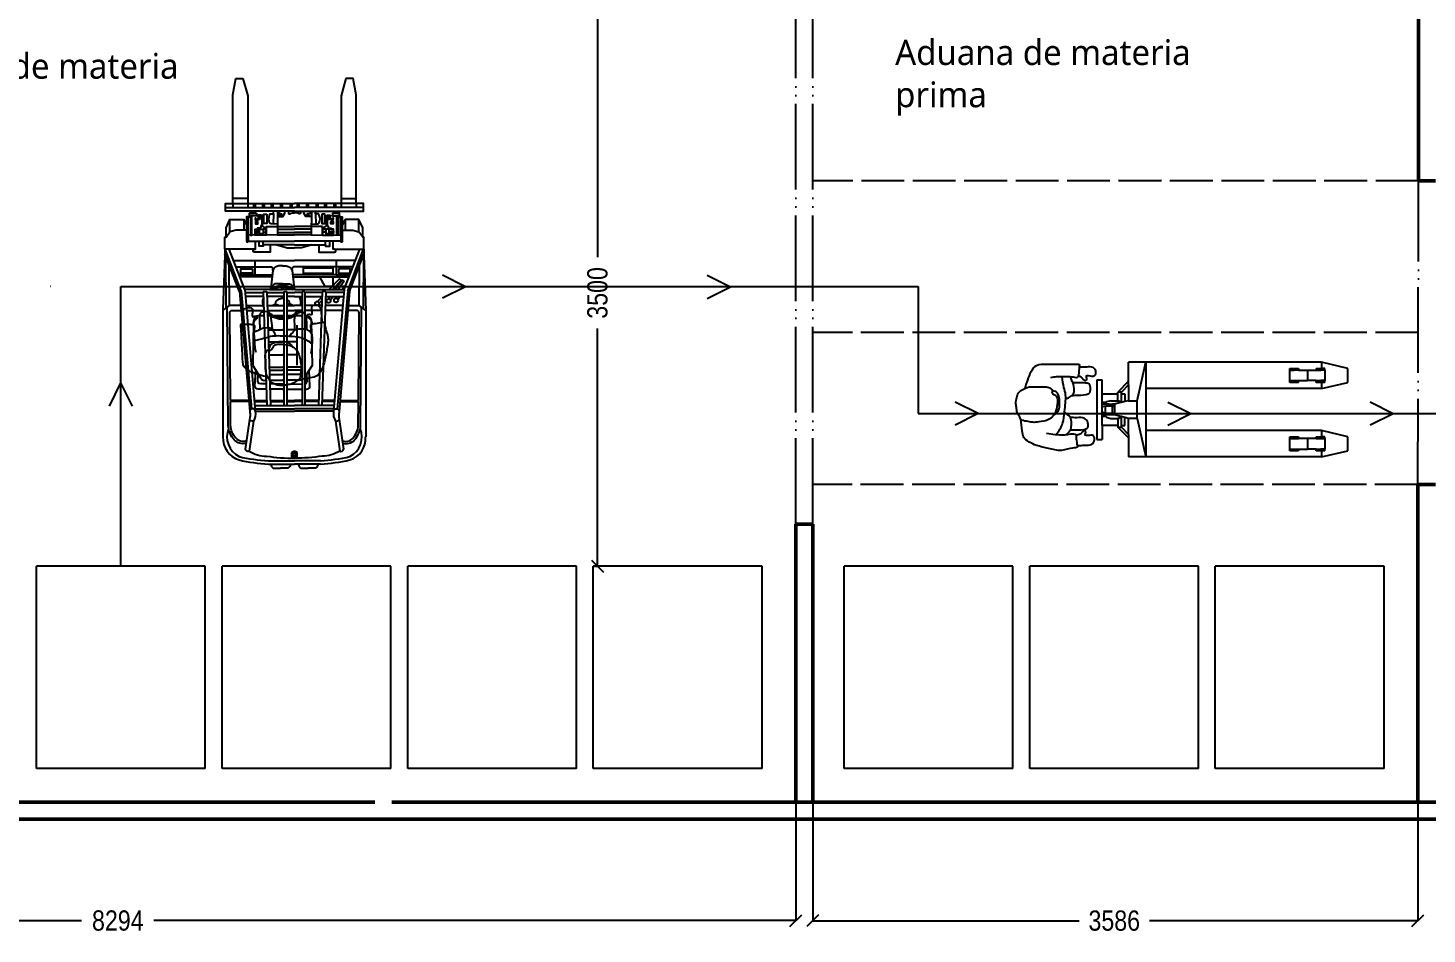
# Model space of a CAD drawing. Header units: millimetres. Extents: x -9564 to 100156, y -26854 to 24346.
# Drawn here: x 55713 to 64003, y -26273 to -20903 of the extents above; entities that cross this region are included whole.
import ezdxf

# ---------------------------------------------------------------- set-up
doc = ezdxf.new("R2010")
doc.units = ezdxf.units.MM
doc.header["$LTSCALE"] = 100
doc.linetypes.add('DASHEDX2', pattern=[3.048, 2.54, -0.508])
doc.linetypes.add('DIVIDEX2', pattern=[6.604, 5.08, -0.508, 0, -0.508, 0, -0.508])
for name, color, linetype in [('Area circulacion', 50, 'DASHEDX2'), ('Cotas secundarias', 41, 'Continuous'), ('Flujo proceso', 4, 'Continuous'), ('Mesas-estantes', 230, 'Continuous'), ('Personal', 171, 'Continuous'), ('Puertas', 43, 'DIVIDEX2'), ('rotulo', 211, 'Continuous'), ('Transporte semielaborado', 30, 'Continuous')]:
    doc.layers.add(name, color=color, linetype=linetype)
doc.layers.add('Paredes', color=7, linetype='Continuous', lineweight=50)
doc.styles.add('OpenSans', font='OpenSans-Regular.ttf')
doc.styles.add('OpenSansCondensed-Light', font='OpenSansCondensed-Light.ttf')
doc.dimstyles.new('Cotas Mateo', dxfattribs={"dimtxt": 120, "dimasz": 70, "dimexe": 0.375, "dimexo": 0.125, "dimgap": 0.1, "dimtad": 1, "dimdec": 0, "dimzin": 12, "dimdsep": 46, "dimtxsty": 'OpenSansCondensed-Light', "dimblk": 'OBLIQUE', "dimcen": 2.5, "dimazin": 3, "dimtfac": 0.5, "dimtdec": 0, "dimtmove": 2, "dimatfit": 3, "dimarcsym": 0})

# ---------------------------------------------------------------- blocks, each defined once
blk = doc.blocks.new('pa17-16')
for points, knots in [([(5.62, 2.5537), (5.6188, 2.5427), (5.6154, 2.5253), (5.6223, 2.4901), (5.6346, 2.4293), (5.661, 2.4064), (5.685, 2.3908), (5.7322, 2.3832), (5.7723, 2.3842), (5.7881, 2.3969), (5.8018, 2.4268), (5.8146, 2.4162), (5.8324, 2.4305), (5.8382, 2.4568), (5.8318, 2.5038), (5.8344, 2.5615), (5.8137, 2.5937), (5.7944, 2.6284), (5.7307, 2.6388), (5.7037, 2.6296), (5.6679, 2.626), (5.6442, 2.6055), (5.6228, 2.5961), (5.6214, 2.5667), (5.62, 2.5537)], [0, 0, 0, 0, 0.297584, 0.631064, 1.068635, 1.39533, 1.69617, 2.097861, 2.458938, 2.716293, 3.010442, 3.199165, 3.447293, 3.731671, 4.119196, 4.541864, 4.881702, 5.22714, 5.673063, 5.989311, 6.327668, 6.644571, 6.906626, 7.259736, 7.259736, 7.259736, 7.259736]), ([(5.5575, 2.4391), (5.5549, 2.4218), (5.5525, 2.3852), (5.5491, 2.3329), (5.5712, 2.2599), (5.5431, 2.2589), (5.5029, 2.2526), (5.4793, 2.2435), (5.4785, 2.2813), (5.4499, 2.3438), (5.4658, 2.4235), (5.4776, 2.5033), (5.5116, 2.5798), (5.5552, 2.585), (5.608, 2.5962), (5.6336, 2.6001)], [0, 0, 0, 0, 0.404899, 0.829805, 1.276298, 1.516647, 1.885942, 2.122553, 2.418487, 2.881882, 3.382407, 3.897515, 4.613825, 5.020942, 5.393355, 5.393355, 5.393355, 5.393355]), ([(5.8196, 2.5846), (5.837, 2.5819), (5.8817, 2.5675), (5.9755, 2.5418), (5.972, 2.4609), (5.9791, 2.3926), (5.9812, 2.315), (5.9891, 2.2612), (5.9692, 2.2664), (5.9401, 2.2663), (5.9063, 2.2668), (5.9005, 2.2811), (5.909, 2.3184), (5.9007, 2.3606), (5.9019, 2.4011), (5.8964, 2.4238), (5.8933, 2.4348)], [6.682038, 6.682038, 6.682038, 6.682038, 7.076266, 7.806153, 8.304227, 8.77662, 9.284333, 9.649979, 9.844608, 10.160206, 10.472731, 10.661147, 10.998544, 11.371438, 11.724832, 12.051545, 12.051545, 12.051545, 12.051545]), ([(5.5522, 2.3809), (5.573, 2.3653), (5.6222, 2.3398), (5.6924, 2.3383), (5.7952, 2.3323), (5.8376, 2.352), (5.881, 2.3613), (5.9019, 2.366)], [0, 0, 0, 0, 0.49262, 0.970296, 1.525877, 1.91054, 2.357805, 2.357805, 2.357805, 2.357805]), ([(5.6724, 2.3994), (5.675, 2.3947), (5.6837, 2.383), (5.7041, 2.3718), (5.7348, 2.3697), (5.774, 2.3728), (5.8085, 2.3874), (5.8116, 2.4015), (5.8144, 2.4199)], [0.121052, 0.121052, 0.121052, 0.121052, 0.297289, 0.584433, 0.895396, 1.26174, 1.600834, 1.760925, 1.760925, 1.760925, 1.760925]), ([(5.5552, 2.3206), (5.5597, 2.3147), (5.5706, 2.3043), (5.5892, 2.2916), (5.6248, 2.2913), (5.6613, 2.2967), (5.6731, 2.3154), (5.6858, 2.3299), (5.6912, 2.3378)], [0, 0, 0, 0, 0.262594, 0.520609, 0.853848, 1.185107, 1.43842, 1.738028, 1.738028, 1.738028, 1.738028]), ([(5.5867, 2.2952), (5.5866, 2.2877), (5.5872, 2.2667), (5.5883, 2.1873), (5.6353, 2.19), (5.6673, 2.2128), (5.6606, 2.2618), (5.6599, 2.2881), (5.6606, 2.3008)], [0.078483, 0.078483, 0.078483, 0.078483, 0.321516, 0.797556, 1.122606, 1.448668, 1.830958, 2.166281, 2.166281, 2.166281, 2.166281]), ([(5.7713, 2.3359), (5.7736, 2.3305), (5.7786, 2.3203), (5.7954, 2.2951), (5.8154, 2.2848), (5.8612, 2.2906), (5.8838, 2.3057), (5.8988, 2.3117), (5.9058, 2.3148)], [0, 0, 0, 0, 0.233477, 0.532145, 0.79329, 1.163492, 1.458071, 1.725911, 1.725911, 1.725911, 1.725911]), ([(5.7943, 2.2992), (5.7951, 2.2858), (5.7984, 2.2614), (5.8038, 2.2002), (5.8255, 2.1869), (5.8672, 2.191), (5.8755, 2.2117), (5.8718, 2.2605), (5.8715, 2.286), (5.871, 2.2978)], [0, 0, 0, 0, 0.353805, 0.775896, 1.041599, 1.377968, 1.615337, 2.001902, 2.313716, 2.313716, 2.313716, 2.313716]), ([(5.4915, 2.2484), (5.4936, 2.2374), (5.4981, 2.215), (5.4968, 2.1806), (5.512, 2.1445), (5.5569, 2.147), (5.5634, 2.1681), (5.5498, 2.2128), (5.5753, 2.1995), (5.5912, 2.209), (5.5741, 2.2257), (5.5617, 2.2339), (5.5559, 2.2515), (5.5556, 2.26)], [0, 0, 0, 0, 0.324329, 0.654038, 0.980089, 1.31306, 1.562526, 1.890179, 2.123217, 2.319335, 2.559559, 2.78492, 3.066636, 3.066636, 3.066636, 3.066636]), ([(5.9713, 2.2652), (5.9703, 2.2553), (5.9686, 2.234), (5.9786, 2.2017), (5.9668, 2.1644), (5.9218, 2.1628), (5.9134, 2.1832), (5.9229, 2.229), (5.8988, 2.2135), (5.882, 2.2215), (5.8976, 2.2397), (5.908, 2.248), (5.912, 2.2618), (5.9127, 2.2683)], [0.038839, 0.038839, 0.038839, 0.038839, 0.324329, 0.654038, 0.980089, 1.31306, 1.562526, 1.890179, 2.123217, 2.319335, 2.559559, 2.78492, 2.989829, 2.989829, 2.989829, 2.989829])]:
    blk.add_open_spline(points, degree=3, knots=knots)
blk = doc.blocks.new('_OBLIQUE')
at = {"color": 0, "linetype": 'ByBlock'}
blk.add_line((-0.5, -0.5), (0.5, 0.5), dxfattribs=at)
blk = doc.blocks.new('*D157')
at = {"layer": 'Cotas secundarias', "color": 0, "lineweight": -2, "transparency": 16777216}
for p, q in [((51968.2, -25491.5), (51968.2, -26193.8)), ((60262.6, -25491.5), (60262.6, -26193.8)), ((51968.2, -26193.4), (56030.5, -26193.4)), ((60262.6, -26193.4), (56459.3, -26193.4))]:
    blk.add_line(p, q, dxfattribs=at)
at = {"layer": 'Defpoints', "color": 0, "transparency": 16777216}
for p in [(51968.2, -25491.4), (60262.6, -25491.4), (60262.6, -26193.4)]:
    blk.add_point(p, dxfattribs=at)
at = {"layer": 'Cotas secundarias', "color": 0, "lineweight": -2, "transparency": 16777216, "xscale": 70, "yscale": 70, "zscale": 70, "rotation": 180}
blk.add_blockref('_OBLIQUE', (51968.2, -26193.4), dxfattribs=at)
at = {"layer": 'Cotas secundarias', "color": 0, "lineweight": -2, "transparency": 16777216, "xscale": 70, "yscale": 70, "zscale": 70}
blk.add_blockref('_OBLIQUE', (60262.6, -26193.4), dxfattribs=at)
at = {"layer": 'Cotas secundarias', "color": 0, "transparency": 16777216, "insert": (56244.9, -26193.4), "char_height": 120, "attachment_point": 5, "style": 'OpenSansCondensed-Light'}
blk.add_mtext('8294', dxfattribs=at)
blk = doc.blocks.new('*D158')
at = {"layer": 'Cotas secundarias', "color": 0, "lineweight": -2, "transparency": 16777216}
for p, q in [((60362.6, -25491.5), (60362.6, -26194.3)), ((63948.5, -25491.5), (63948.5, -26194.3)), ((60362.6, -26193.9), (61941.2, -26193.9)), ((63948.5, -26193.9), (62358.5, -26193.9))]:
    blk.add_line(p, q, dxfattribs=at)
at = {"layer": 'Defpoints', "color": 0, "transparency": 16777216}
for p in [(60362.6, -25491.4), (63948.5, -25491.4), (63948.5, -26193.9)]:
    blk.add_point(p, dxfattribs=at)
at = {"layer": 'Cotas secundarias', "color": 0, "lineweight": -2, "transparency": 16777216, "xscale": 70, "yscale": 70, "zscale": 70, "rotation": 180}
blk.add_blockref('_OBLIQUE', (60362.6, -26193.9), dxfattribs=at)
at = {"layer": 'Cotas secundarias', "color": 0, "lineweight": -2, "transparency": 16777216, "xscale": 70, "yscale": 70, "zscale": 70}
blk.add_blockref('_OBLIQUE', (63948.5, -26193.9), dxfattribs=at)
at = {"layer": 'Cotas secundarias', "color": 0, "transparency": 16777216, "insert": (62149.8, -26193.9), "char_height": 120, "attachment_point": 5, "style": 'OpenSansCondensed-Light'}
blk.add_mtext('3586', dxfattribs=at)
blk = doc.blocks.new('*D163')
at = {"layer": 'Cotas secundarias', "color": 0, "lineweight": -2, "transparency": 16777216}
for p, q in [((59062.8, -20592.5), (59087.9, -20592.5)), ((59087.6, -20592.5), (59087.6, -22261.5)), ((59087.6, -24092.5), (59087.6, -22684.6)), ((59062.8, -24092.5), (59087.9, -24092.5))]:
    blk.add_line(p, q, dxfattribs=at)
at = {"layer": 'Defpoints', "color": 0, "transparency": 16777216}
for p in [(59062.6, -20592.5), (59087.6, -20592.5), (59062.6, -24092.5)]:
    blk.add_point(p, dxfattribs=at)
at = {"layer": 'Cotas secundarias', "color": 0, "lineweight": -2, "transparency": 16777216, "xscale": 70, "yscale": 70, "zscale": 70}
for p, rotation in [((59087.6, -20592.5), 90), ((59087.6, -24092.5), 270)]:
    blk.add_blockref('_OBLIQUE', p, dxfattribs=dict(at, rotation=rotation))
at = {"layer": 'Cotas secundarias', "color": 0, "transparency": 16777216, "insert": (59087.6, -22473), "char_height": 120, "attachment_point": 5, "rotation": 90, "style": 'OpenSansCondensed-Light'}
blk.add_mtext('3500', dxfattribs=at)

msp = doc.modelspace()

# ---------------------------------------------------------------- linework, layer by layer
msp.add_line((63948.538, -21807.991), (63953.09, -21807.991))
at = {"layer": 'Area circulacion', "color": 2}
for p, q in [((63953.09, -21807.991), (60362.641, -21807.991)), ((63950.814, -22707.991), (60362.641, -22707.991)), ((63948.538, -23607.991), (60362.641, -23607.991))]:
    msp.add_line(p, q, dxfattribs=at)
at = {"layer": 'Flujo proceso'}
for p, q in [((58306.016, -22436.46), (58169.292, -22368.098)), ((59874.821, -22439.016), (59738.097, -22370.654)), ((55845.334, -22435.713), (55844.397, -22435.245)), ((56262.641, -24092.451), (56262.641, -22435.245)), ((56262.641, -22435.245), (60986.884, -22435.245)), ((58306.016, -22436.46), (58169.292, -22504.822)), ((59874.821, -22439.016), (59738.097, -22507.378)), ((60986.884, -22435.245), (60986.884, -23188.149)), ((56261.436, -23006.454), (56193.074, -23143.178)), ((56261.436, -23006.454), (56329.798, -23143.178)), ((61343.365, -23188.058), (61206.641, -23119.696)), ((62603.724, -23189.947), (62467, -23121.585)), ((63802.991, -23188.926), (63666.266, -23120.564)), ((60986.884, -23188.149), (68169.437, -23188.149)), ((61343.365, -23188.058), (61206.641, -23256.42)), ((62603.724, -23189.947), (62467, -23258.309)), ((63802.991, -23188.926), (63666.266, -23257.288))]:
    msp.add_line(p, q, dxfattribs=at)
at = {"layer": 'Mesas-estantes'}
for p, q in [((56262.641, -24092.451), (55762.641, -24092.451)), ((55762.641, -25291.073), (55762.641, -24092.451)), ((56762.641, -24092.451), (56262.641, -24092.451)), ((56762.641, -25291.073), (56762.641, -24092.451)), ((57362.641, -24092.451), (56862.641, -24092.451)), ((56862.641, -25291.073), (56862.641, -24092.451)), ((57862.641, -24092.451), (57362.641, -24092.451)), ((57862.641, -25291.073), (57862.641, -24092.451)), ((58462.641, -24092.451), (57962.641, -24092.451)), ((57962.641, -25291.073), (57962.641, -24092.451)), ((58962.641, -24092.451), (58462.641, -24092.451)), ((58962.641, -25291.073), (58962.641, -24092.451)), ((59562.641, -24092.451), (59062.641, -24092.451)), ((59062.641, -25291.073), (59062.641, -24092.451)), ((60062.641, -24092.451), (59562.641, -24092.451)), ((60062.641, -25291.073), (60062.641, -24092.451)), ((61048.538, -24093.125), (60548.538, -24093.125)), ((60548.538, -25291.748), (60548.538, -24093.125)), ((61548.538, -24093.125), (61048.538, -24093.125)), ((61548.538, -25291.748), (61548.538, -24093.125)), ((62148.538, -24092.788), (61648.538, -24092.788)), ((61648.538, -25291.411), (61648.538, -24092.788)), ((62648.538, -24092.788), (62148.538, -24092.788)), ((62648.538, -25291.411), (62648.538, -24092.788)), ((63248.538, -24092.788), (62748.538, -24092.788)), ((62748.538, -25291.411), (62748.538, -24092.788)), ((63748.538, -24092.788), (63248.538, -24092.788)), ((63748.538, -25291.411), (63748.538, -24092.788)), ((56262.641, -25291.073), (55762.641, -25291.073)), ((56762.641, -25291.073), (56262.641, -25291.073)), ((57362.641, -25291.073), (56862.641, -25291.073)), ((57862.641, -25291.073), (57362.641, -25291.073)), ((58462.641, -25291.073), (57962.641, -25291.073)), ((58962.641, -25291.073), (58462.641, -25291.073)), ((59562.641, -25291.073), (59062.641, -25291.073)), ((60062.641, -25291.073), (59562.641, -25291.073)), ((61048.538, -25291.748), (60548.538, -25291.748)), ((61548.538, -25291.748), (61048.538, -25291.748)), ((62148.538, -25291.411), (61648.538, -25291.411)), ((62648.538, -25291.411), (62148.538, -25291.411)), ((63248.538, -25291.411), (62748.538, -25291.411)), ((63748.538, -25291.411), (63248.538, -25291.411))]:
    msp.add_line(p, q, dxfattribs=at)
at = {"layer": 'Paredes'}
for p, q in [((63953.09, -10834.072), (63953.09, -21807.991)), ((63948.538, -21807.991), (64053.09, -21807.991)), ((63948.538, -23607.991), (63948.538, -25491.411)), ((63948.538, -23607.991), (64053.09, -23607.991)), ((60262.641, -25491.411), (60262.641, -23842.788)), ((60262.641, -23842.788), (60362.641, -23842.788)), ((60362.641, -23842.788), (60362.641, -25491.411)), ((51968.21, -25491.411), (57768.21, -25491.411)), ((57868.21, -25491.411), (63853.09, -25491.411)), ((63948.538, -25491.411), (63748.538, -25491.411)), ((63853.09, -25491.411), (72865.508, -25491.411)), ((51868.21, -25591.411), (72965.508, -25591.411))]:
    msp.add_line(p, q, dxfattribs=at)
at = {"layer": 'Puertas'}
for p, q in [((60262.641, -23842.788), (60262.641, -20842.788)), ((60362.641, -23842.788), (60362.641, -20842.788)), ((63948.538, -23607.991), (63953.09, -21807.991))]:
    msp.add_line(p, q, dxfattribs=at)
at = {"layer": 'Transporte semielaborado'}
for p, q in [((56879.553, -22214.494), (56879.553, -22251.866)), ((57703.445, -22214.494), (57703.445, -22251.866)), ((56879.553, -22251.866), (56868.138, -22568.892)), ((57703.445, -22251.866), (57714.86, -22576.353)), ((56945.023, -22318.332), (57155.165, -22318.332)), ((57159.432, -22377.082), (56967.875, -22377.082)), ((57057.794, -22365.963), (57160.599, -22365.963)), ((57163.417, -22339.126), (57152.277, -22445.235)), ((57277.888, -22339.126), (57289.028, -22445.235)), ((57538.899, -22365.963), (57280.705, -22365.963)), ((57281.873, -22377.082), (57615.123, -22377.082)), ((57637.975, -22318.332), (57286.14, -22318.332)), ((56965.116, -22463.933), (57026.827, -23176.687)), ((57143.613, -22452.667), (56997.028, -22452.667)), ((56997.028, -22452.667), (57059.469, -23173.861)), ((57105.913, -22464.478), (57128.125, -23140.706)), ((57127.237, -22464.478), (57149.449, -23140.706)), ((57215.411, -22437.462), (57215.411, -22452.667)), ((57225.893, -22437.451), (57225.893, -22452.667)), ((57297.692, -22452.667), (57444.277, -22452.667)), ((57455.761, -22464.478), (57433.549, -23140.706)), ((57439.385, -22452.667), (57585.97, -22452.667)), ((57477.085, -22464.478), (57454.873, -23140.706)), ((57558.53, -22390.154), (57497.934, -22452.667)), ((57585.97, -22452.667), (57523.528, -23173.861)), ((57575.53, -22394.625), (57533.902, -22452.667)), ((57617.882, -22463.933), (57556.171, -23176.687)), ((57568.604, -22399.92), (57558.53, -22390.154)), ((57586.931, -22402.802), (57575.53, -22394.625)), ((57597.509, -22422.367), (57575.778, -22452.667)), ((57159.353, -22547.747), (57182.814, -22534.879)), ((57179.807, -22547.747), (57189.264, -22542.35)), ((57215.411, -22493.857), (57215.411, -22505.045)), ((57225.893, -22493.857), (57225.893, -22505.022)), ((57261.498, -22547.747), (57252.041, -22542.35)), ((57281.952, -22547.747), (57258.49, -22534.879)), ((57454.683, -22497.286), (57428.34, -22524.463)), ((57504.361, -22493.857), (57494.156, -22508.088)), ((57546.237, -22493.857), (57538.479, -22504.675)), ((56868.138, -22568.892), (56868.138, -23326.521)), ((57714.86, -22568.892), (57714.86, -23326.521)), ((62337.531, -22883.554), (62233.517, -22883.554)), ((62233.517, -22996.343), (62233.517, -22883.554)), ((62285.524, -23112.385), (62337.531, -22883.554)), ((63377.672, -22883.554), (62337.531, -22883.554)), ((62337.531, -22883.554), (62337.531, -23039.575)), ((63190.446, -22919.959), (63215.43, -22919.959)), ((63190.446, -22930.36), (63190.446, -22919.959)), ((63190.446, -22992.768), (63190.446, -22930.36)), ((63190.446, -22930.36), (63215.43, -22930.36)), ((63215.43, -22919.959), (63215.43, -22930.36)), ((63215.43, -22919.959), (63242.453, -22919.959)), ((63242.453, -22930.36), (63215.43, -22930.36)), ((63242.453, -22919.959), (63242.453, -22930.36)), ((63242.453, -22930.36), (63294.46, -22930.36)), ((63294.46, -22930.36), (63294.46, -22992.768)), ((63294.46, -22930.36), (63346.467, -22930.36)), ((63346.467, -22919.959), (63346.467, -22930.36)), ((63346.467, -22919.959), (63373.491, -22919.959)), ((63346.467, -22930.36), (63373.491, -22930.36)), ((63373.491, -22930.36), (63373.491, -22919.959)), ((63373.491, -22919.959), (63377.672, -22919.959)), ((63398.474, -22930.36), (63373.491, -22930.36)), ((63377.672, -22883.554), (63377.672, -22919.959)), ((63533.693, -22919.959), (63377.672, -22883.554)), ((63398.474, -22919.959), (63377.672, -22919.959)), ((63398.474, -22930.36), (63398.474, -22919.959)), ((63398.474, -22930.36), (63398.474, -22992.768)), ((63533.693, -23003.17), (63533.693, -22919.959)), ((62046.292, -22987.568), (62077.496, -22987.568)), ((62046.292, -22987.568), (62046.292, -23341.216)), ((62077.496, -23070.779), (62077.496, -22987.568)), ((62233.517, -22996.343), (62171.108, -23060.378)), ((62233.517, -23017.688), (62191.911, -23060.378)), ((62233.517, -23017.688), (62233.517, -22996.343)), ((62233.517, -23017.688), (62233.517, -23112.385)), ((62337.531, -23039.575), (62337.531, -23289.209)), ((63377.672, -23039.575), (62337.531, -23039.575)), ((63190.446, -23003.17), (63190.446, -22992.768)), ((63190.446, -22992.768), (63215.43, -22992.768)), ((63215.43, -23003.17), (63190.446, -23003.17)), ((63215.43, -23003.17), (63215.43, -22992.768)), ((63215.43, -22992.768), (63242.453, -22992.768)), ((63242.453, -23003.17), (63215.43, -23003.17)), ((63242.453, -23003.17), (63242.453, -22992.768)), ((63242.453, -22992.768), (63294.46, -22992.768)), ((63346.467, -22992.768), (63294.46, -22992.768)), ((63346.467, -22992.768), (63373.491, -22992.768)), ((63346.467, -23003.17), (63346.467, -22992.768)), ((63373.491, -23003.17), (63346.467, -23003.17)), ((63373.491, -23003.17), (63373.491, -22992.768)), ((63398.474, -22992.768), (63373.491, -22992.768)), ((63377.672, -23003.17), (63373.491, -23003.17)), ((63377.672, -23039.575), (63533.693, -23003.17)), ((63377.672, -23003.17), (63377.672, -23039.575)), ((63398.474, -23003.17), (63377.672, -23003.17)), ((63398.474, -23003.17), (63398.474, -22992.768)), ((62077.496, -23122.786), (62077.496, -23070.779)), ((62077.496, -23070.779), (62171.108, -23070.779)), ((62077.496, -23133.187), (62077.496, -23122.786)), ((62100.065, -23122.786), (62077.496, -23122.786)), ((62100.065, -23122.786), (62089.664, -23133.187)), ((62103.499, -23119.352), (62100.065, -23122.786)), ((62129.503, -23112.385), (62103.499, -23119.352)), ((62129.503, -23112.385), (62171.108, -23112.385)), ((62181.51, -23124.971), (62150.306, -23132.523)), ((62171.108, -23070.779), (62171.108, -23060.378)), ((62191.911, -23060.378), (62171.108, -23060.378)), ((62171.108, -23112.385), (62171.108, -23070.779)), ((62171.108, -23112.385), (62181.51, -23112.385)), ((62181.51, -23112.385), (62181.51, -23124.971)), ((62191.911, -23122.454), (62181.51, -23124.971)), ((62191.911, -23070.779), (62191.911, -23060.378)), ((62191.911, -23122.454), (62191.911, -23070.779)), ((62191.911, -23070.779), (62212.714, -23070.779)), ((62212.714, -23117.419), (62191.911, -23122.454)), ((62212.714, -23070.779), (62212.714, -23117.419)), ((62233.517, -23112.385), (62212.714, -23117.419)), ((62233.517, -23112.385), (62285.524, -23112.385)), ((62285.524, -23216.399), (62285.524, -23112.385)), ((57056.599, -23140.706), (57291.499, -23140.706)), ((57059.469, -23173.861), (57291.499, -23173.861)), ((57526.399, -23140.706), (57291.499, -23140.706)), ((57523.528, -23173.861), (57291.499, -23173.861)), ((62089.664, -23133.187), (62077.496, -23133.187)), ((62077.496, -23143.589), (62077.496, -23133.187)), ((62077.496, -23143.589), (62085.326, -23146.832)), ((62077.496, -23148.79), (62077.496, -23143.589)), ((62085.326, -23146.832), (62077.496, -23148.79)), ((62077.496, -23179.994), (62077.496, -23148.79)), ((62077.496, -23179.994), (62085.326, -23181.951)), ((62077.496, -23185.194), (62077.496, -23179.994)), ((62085.326, -23181.951), (62077.496, -23185.194)), ((62077.496, -23195.596), (62077.496, -23185.194)), ((62089.664, -23195.596), (62077.496, -23195.596)), ((62077.496, -23205.997), (62077.496, -23195.596)), ((62077.496, -23258.004), (62077.496, -23205.997)), ((62100.065, -23205.997), (62077.496, -23205.997)), ((62098.299, -23143.589), (62085.326, -23146.832)), ((62085.326, -23181.951), (62098.299, -23185.194)), ((62119.101, -23133.187), (62089.664, -23133.187)), ((62089.664, -23195.596), (62100.065, -23205.997)), ((62119.101, -23195.596), (62089.664, -23195.596)), ((62098.299, -23185.194), (62098.299, -23143.589)), ((62119.101, -23143.589), (62098.299, -23143.589)), ((62098.299, -23185.194), (62119.101, -23185.194)), ((62100.065, -23205.997), (62103.499, -23209.431)), ((62103.499, -23209.431), (62129.503, -23216.399)), ((62119.101, -23133.187), (62119.101, -23143.589)), ((62119.101, -23133.187), (62139.904, -23133.187)), ((62139.904, -23143.589), (62119.101, -23143.589)), ((62119.101, -23185.194), (62119.101, -23195.596)), ((62119.101, -23185.194), (62139.904, -23185.194)), ((62139.904, -23195.596), (62119.101, -23195.596)), ((62139.904, -23133.187), (62139.904, -23143.589)), ((62150.306, -23133.187), (62139.904, -23133.187)), ((62139.904, -23185.194), (62139.904, -23143.589)), ((62139.904, -23143.589), (62150.306, -23143.589)), ((62139.904, -23185.194), (62139.904, -23195.596)), ((62139.904, -23185.194), (62150.306, -23185.194)), ((62150.306, -23195.596), (62139.904, -23195.596)), ((62150.306, -23132.523), (62150.306, -23133.187)), ((62150.306, -23133.187), (62150.306, -23143.589)), ((62150.306, -23143.589), (62150.306, -23185.194)), ((62150.306, -23185.194), (62150.306, -23195.596)), ((62150.306, -23195.596), (62150.306, -23196.26)), ((62181.51, -23203.812), (62150.306, -23196.26)), ((62181.51, -23203.812), (62181.51, -23216.399)), ((62191.911, -23206.329), (62181.51, -23203.812)), ((62191.911, -23258.004), (62191.911, -23206.329)), ((62212.714, -23211.364), (62191.911, -23206.329)), ((62212.714, -23258.004), (62212.714, -23211.364)), ((62233.517, -23216.399), (62212.714, -23211.364)), ((62171.108, -23258.004), (62077.496, -23258.004)), ((62077.496, -23258.004), (62077.496, -23341.216)), ((62129.503, -23216.399), (62171.108, -23216.399)), ((62171.108, -23216.399), (62171.108, -23258.004)), ((62181.51, -23216.399), (62171.108, -23216.399)), ((62171.108, -23258.004), (62171.108, -23268.406)), ((62233.517, -23332.441), (62171.108, -23268.406)), ((62171.108, -23268.406), (62191.911, -23268.406)), ((62191.911, -23268.406), (62191.911, -23258.004)), ((62191.911, -23258.004), (62212.714, -23258.004)), ((62233.517, -23311.096), (62191.911, -23268.406)), ((62285.524, -23216.399), (62233.517, -23216.399)), ((62233.517, -23311.096), (62233.517, -23216.399)), ((62285.524, -23216.399), (62337.531, -23445.23)), ((63377.672, -23289.209), (62337.531, -23289.209)), ((62337.531, -23289.209), (62337.531, -23445.23)), ((63533.693, -23325.613), (63377.672, -23289.209)), ((63377.672, -23289.209), (63377.672, -23325.613)), ((62046.292, -23341.216), (62077.496, -23341.216)), ((62233.517, -23311.096), (62233.517, -23332.441)), ((62233.517, -23332.441), (62233.517, -23445.23)), ((63190.446, -23325.613), (63215.43, -23325.613)), ((63190.446, -23336.015), (63190.446, -23325.613)), ((63190.446, -23398.423), (63190.446, -23336.015)), ((63190.446, -23336.015), (63215.43, -23336.015)), ((63215.43, -23325.613), (63215.43, -23336.015)), ((63215.43, -23325.613), (63242.453, -23325.613)), ((63215.43, -23336.015), (63242.453, -23336.015)), ((63242.453, -23325.613), (63242.453, -23336.015)), ((63294.46, -23336.015), (63242.453, -23336.015)), ((63294.46, -23336.015), (63294.46, -23398.423)), ((63346.467, -23336.015), (63294.46, -23336.015)), ((63346.467, -23336.015), (63346.467, -23325.613)), ((63346.467, -23325.613), (63373.491, -23325.613)), ((63346.467, -23336.015), (63373.491, -23336.015)), ((63373.491, -23336.015), (63373.491, -23325.613)), ((63373.491, -23325.613), (63377.672, -23325.613)), ((63373.491, -23336.015), (63398.474, -23336.015)), ((63398.474, -23325.613), (63377.672, -23325.613)), ((63398.474, -23336.015), (63398.474, -23325.613)), ((63398.474, -23336.015), (63398.474, -23398.423)), ((63533.693, -23408.825), (63533.693, -23325.613)), ((62337.531, -23445.23), (62233.517, -23445.23)), ((63377.672, -23445.23), (62337.531, -23445.23)), ((63190.446, -23408.825), (63190.446, -23398.423)), ((63190.446, -23398.423), (63215.43, -23398.423)), ((63215.43, -23408.825), (63190.446, -23408.825)), ((63215.43, -23408.825), (63215.43, -23398.423)), ((63215.43, -23398.423), (63242.453, -23398.423)), ((63242.453, -23408.825), (63215.43, -23408.825)), ((63242.453, -23408.825), (63242.453, -23398.423)), ((63242.453, -23398.423), (63294.46, -23398.423)), ((63346.467, -23398.423), (63294.46, -23398.423)), ((63346.467, -23408.825), (63346.467, -23398.423)), ((63346.467, -23398.423), (63373.491, -23398.423)), ((63373.491, -23408.825), (63346.467, -23408.825)), ((63373.491, -23408.825), (63373.491, -23398.423)), ((63398.474, -23398.423), (63373.491, -23398.423)), ((63377.672, -23408.825), (63373.491, -23408.825)), ((63398.474, -23408.825), (63377.672, -23408.825)), ((63377.672, -23408.825), (63377.672, -23445.23)), ((63377.672, -23445.23), (63533.693, -23408.825)), ((63398.474, -23408.825), (63398.474, -23398.423)), ((57137.333, -23467.424), (57291.499, -23467.424)), ((57137.333, -23487.337), (57291.499, -23487.337)), ((57445.665, -23467.424), (57291.499, -23467.424)), ((57445.665, -23487.337), (57291.499, -23487.337))]:
    msp.add_line(p, q, dxfattribs=at)
for points in [[(56926.503, -21943.553), (56926.503, -21298.39), (56943.776, -21201.822), (56986.581, -21201.822)], [(56986.581, -21201.822), (57015.118, -21305.529), (57015.118, -21305.529)], [(57596.417, -21201.822), (57567.88, -21305.529), (57567.88, -21305.529)], [(57656.495, -21943.553), (57656.495, -21298.39), (57639.222, -21201.822), (57596.417, -21201.822)], [(57015.118, -21305.529), (57015.118, -21943.553)], [(57567.88, -21305.529), (57567.88, -21943.553)], [(56882.661, -21966.098), (56882.661, -21943.553), (57291.499, -21943.553)], [(57291.499, -21987.891), (56882.661, -21987.891), (56882.661, -21966.098), (57291.499, -21966.098)], [(57015.118, -21913.117), (56926.503, -21913.117)], [(56926.503, -21943.553), (56926.503, -21966.098)], [(57015.118, -21943.553), (57015.118, -21966.098)], [(57048.161, -21943.553), (57048.161, -21966.098)], [(57057.924, -21943.553), (57057.924, -21966.098)], [(57102.982, -21943.553), (57102.982, -21966.098)], [(57112.745, -21943.553), (57112.745, -21966.098)], [(57153.298, -21943.553), (57153.298, -21966.098)], [(57163.06, -21943.553), (57163.06, -21966.098)], [(57209.621, -21943.553), (57209.621, -21966.098)], [(57219.383, -21943.553), (57219.383, -21966.098)], [(57265.944, -21943.553), (57265.944, -21966.098)], [(57275.706, -21943.553), (57275.706, -21966.098)], [(57700.337, -21966.098), (57700.337, -21943.553), (57291.499, -21943.553)], [(57291.499, -21987.891), (57700.337, -21987.891), (57700.337, -21966.098), (57291.499, -21966.098)], [(57307.291, -21943.553), (57307.291, -21966.098)], [(57317.054, -21943.553), (57317.054, -21966.098)], [(57363.615, -21943.553), (57363.615, -21966.098)], [(57373.377, -21943.553), (57373.377, -21966.098)], [(57419.938, -21943.553), (57419.938, -21966.098)], [(57429.7, -21943.553), (57429.7, -21966.098)], [(57470.253, -21943.553), (57470.253, -21966.098)], [(57480.016, -21943.553), (57480.016, -21966.098)], [(57525.074, -21943.553), (57525.074, -21966.098)], [(57534.837, -21943.553), (57534.837, -21966.098)], [(57567.88, -21913.117), (57656.495, -21913.117)], [(57567.88, -21943.553), (57567.88, -21966.098)], [(57656.495, -21943.553), (57656.495, -21966.098)], [(57007.786, -22100.622), (56945.98, -22100.044), (56909.012, -22111.027), (56909.012, -22037.617)], [(56991.034, -22037.617), (56991.034, -22100.466)], [(57016.951, -22130.95), (57016.951, -22021.577), (57007.786, -22021.577), (57007.786, -22071.143)], [(57059.772, -21987.891), (57059.772, -21999.756), (57030.891, -21999.756), (57030.891, -21987.891)], [(57075.082, -22051.626), (57067.137, -22040.831), (57061.545, -22040.831), (57061.545, -22028.873), (57061.545, -22034.852), (57074.411, -22034.852), (57074.411, -22043.799)], [(57075.082, -22051.626), (57061.545, -22049.368), (57061.545, -22062.664), (57075.082, -22062.664), (57075.082, -22051.626)], [(57073.578, -22016.127), (57092.381, -22021.521), (57092.631, -22030.301), (57097.52, -22034.19), (57097.52, -22068.685), (57092.13, -22076.713), (57092.13, -22084.365), (57087.993, -22088.755), (57073.453, -22088.755), (57078.216, -22094.553)], [(57114.9, -22094.553), (57114.442, -22085.368), (57101.406, -22075.71), (57101.406, -22014.873), (57094.762, -22011.988), (57080.723, -22011.988), (57073.578, -22016.127)], [(57088.996, -22026.037), (57078.968, -22026.162), (57075.584, -22029.925), (57087.367, -22037.075), (57088.996, -22026.037)], [(57167.14, -22003.351), (57165.237, -22064.214)], [(57190.673, -21987.891), (57191.828, -22129.524), (57291.499, -22129.524)], [(57205.841, -21987.891), (57190.819, -22005.844)], [(57190.937, -22020.28), (57223.17, -22020.276), (57235.3, -22001.201), (57235.3, -21987.891)], [(57392.325, -21987.891), (57391.17, -22129.524), (57291.499, -22129.524)], [(57392.061, -22020.28), (57359.828, -22020.276), (57347.698, -22001.201), (57347.698, -21987.891)], [(57377.157, -21987.891), (57392.179, -22005.844)], [(57415.857, -22003.351), (57417.761, -22064.214)], [(57468.098, -22094.553), (57468.556, -22085.368), (57481.592, -22075.71), (57481.592, -22014.873), (57488.236, -22011.988), (57502.275, -22011.988), (57509.42, -22016.127)], [(57509.42, -22016.127), (57490.617, -22021.521), (57490.367, -22030.301), (57485.478, -22034.19), (57485.478, -22068.685), (57490.868, -22076.713), (57490.868, -22084.365), (57495.004, -22088.755), (57509.545, -22088.755), (57504.782, -22094.553)], [(57494.002, -22026.037), (57504.03, -22026.162), (57507.414, -22029.925), (57495.631, -22037.075), (57494.002, -22026.037)], [(57507.915, -22051.626), (57515.86, -22040.831), (57521.453, -22040.831), (57521.453, -22028.873), (57521.453, -22034.852), (57508.587, -22034.852), (57508.587, -22043.799)], [(57507.915, -22051.626), (57521.453, -22049.368), (57521.453, -22062.664), (57507.915, -22062.664), (57507.915, -22051.626)], [(57523.226, -21987.891), (57523.226, -21999.756), (57552.107, -21999.756), (57552.107, -21987.891)], [(57566.047, -22130.95), (57566.047, -22021.577), (57575.212, -22021.577), (57575.212, -22071.143)], [(57575.212, -22100.622), (57637.018, -22100.044), (57673.986, -22111.027), (57673.986, -22037.617)], [(57591.963, -22037.617), (57591.963, -22100.466)], [(56886.485, -22141.662), (56909.012, -22111.027)], [(57191.828, -22129.524), (57016.951, -22130.95), (57017.246, -22167.117), (57291.499, -22167.117)], [(57124.396, -22079.813), (57291.499, -22079.813)], [(57191.55, -22095.45), (57291.499, -22095.45)], [(57191.715, -22115.675), (57291.499, -22115.675)], [(57458.602, -22079.813), (57291.499, -22079.813)], [(57391.448, -22095.45), (57291.499, -22095.45)], [(57391.283, -22115.675), (57291.499, -22115.675)], [(57391.17, -22129.524), (57566.047, -22130.95), (57565.752, -22167.117), (57291.499, -22167.117)], [(57696.513, -22141.662), (57673.986, -22111.027)], [(56975.205, -22460.95), (56881.279, -22214.494)], [(56997.242, -22452.584), (56904.633, -22214.494)], [(57106.49, -22187.904), (57106.517, -22196.577), (57081.721, -22196.577), (57081.721, -22167.117)], [(57291.499, -22187.326), (57106.49, -22187.904), (57106.49, -22167.117)], [(57186.982, -22187.653), (57250.452, -22205.393), (57291.499, -22205.393)], [(57291.499, -22187.326), (57476.508, -22187.904), (57476.508, -22167.117)], [(57396.015, -22187.653), (57332.546, -22205.393), (57291.499, -22205.393)], [(57476.508, -22187.904), (57476.481, -22196.577), (57501.276, -22196.577), (57501.276, -22167.117)], [(57585.755, -22452.584), (57678.365, -22214.494)], [(57607.793, -22460.95), (57701.718, -22214.494)], [(56965.116, -22463.933), (56879.553, -22243.958)], [(56882.629, -22251.866), (56884.248, -22564.643)], [(56930.477, -22280.935), (57291.499, -22280.935)], [(57057.794, -22280.935), (57057.794, -22365.963), (56963.55, -22365.963)], [(57652.521, -22280.935), (57291.499, -22280.935)], [(57538.899, -22280.935), (57538.899, -22365.963), (57619.448, -22365.963)], [(57617.882, -22463.933), (57703.445, -22243.958)], [(57700.369, -22251.866), (57698.749, -22564.643)], [(56907.496, -22547.747), (56905.708, -22311.2)], [(57515.042, -22435.019), (57473.144, -22434.965), (57441.625, -22377.082)], [(57519.344, -22377.082), (57519.344, -22430.579)], [(57675.502, -22547.747), (57677.29, -22311.2)], [(56975.205, -22460.95), (57037.487, -23160.284)], [(57105.913, -22464.478), (57127.237, -22464.478)], [(57143.613, -22452.667), (57220.652, -22452.667)], [(57297.692, -22452.667), (57220.652, -22452.667)], [(57229.416, -22464.478), (57229.416, -23140.706)], [(57229.416, -22464.478), (57246.075, -22464.478)], [(57246.075, -22464.478), (57246.075, -23140.706)], [(57336.923, -22464.478), (57336.923, -23140.706)], [(57353.582, -22464.478), (57336.923, -22464.478)], [(57353.582, -22464.478), (57353.582, -23140.706)], [(57477.085, -22464.478), (57455.761, -22464.478)], [(57568.604, -22399.92), (57517.475, -22452.667)], [(57546.531, -22435.059), (57534.558, -22435.044)], [(57607.793, -22460.95), (57545.511, -23160.284)], [(57586.931, -22402.802), (57551.169, -22452.667)], [(57592.549, -22435.118), (57563.781, -22435.081)], [(56868.138, -22576.353), (56907.496, -22547.747)], [(56972.373, -22547.747), (56907.496, -22547.747)], [(56998.633, -22471.203), (57106.134, -22471.203)], [(57106.878, -22493.857), (57000.594, -22493.857)], [(57005.26, -22547.747), (57108.648, -22547.747)], [(57127.458, -22471.203), (57229.416, -22471.203)], [(57229.416, -22493.857), (57128.202, -22493.857)], [(57129.972, -22547.747), (57229.416, -22547.747)], [(57246.075, -22471.203), (57291.499, -22471.203)], [(57291.499, -22493.857), (57246.075, -22493.857)], [(57246.075, -22547.747), (57291.499, -22547.747)], [(57336.923, -22471.203), (57291.499, -22471.203)], [(57291.499, -22493.857), (57319.659, -22493.857)], [(57336.923, -22547.747), (57291.499, -22547.747)], [(57319.659, -22493.857), (57336.923, -22493.857)], [(57455.54, -22471.203), (57353.582, -22471.203)], [(57353.582, -22493.857), (57454.796, -22493.857)], [(57453.025, -22547.747), (57353.582, -22547.747)], [(57453.998, -22518.152), (57438.415, -22534.228)], [(57577.738, -22547.747), (57474.35, -22547.747)], [(57477.547, -22493.857), (57476.07, -22495.382)], [(57476.12, -22493.857), (57582.404, -22493.857)], [(57584.365, -22471.203), (57476.864, -22471.203)], [(57521.628, -22493.857), (57505.558, -22516.265)], [(57563.503, -22493.857), (57549.88, -22512.852)], [(57610.625, -22547.747), (57675.502, -22547.747)], [(57714.86, -22576.353), (57675.502, -22547.747)], [(57007.748, -22576.483), (57109.592, -22576.483)], [(57130.916, -22576.483), (57229.416, -22576.483)], [(57151.331, -22609.493), (57132.001, -22609.493)], [(57229.416, -22609.493), (57170.588, -22609.493)], [(57246.075, -22576.483), (57291.499, -22576.483)], [(57270.525, -22609.493), (57246.075, -22609.493)], [(57330.628, -22609.493), (57289.795, -22609.493)], [(57336.923, -22576.483), (57291.499, -22576.483)], [(57330.628, -22609.493), (57336.923, -22609.222)], [(57452.082, -22576.483), (57353.582, -22576.483)], [(57575.25, -22576.483), (57473.406, -22576.483)], [(57134.725, -22692.432), (57220.652, -22692.432)], [(57229.416, -22692.432), (57220.652, -22692.432)], [(57306.58, -22692.432), (57246.075, -22692.432)], [(57304.852, -22663.107), (57304.852, -22901.414)], [(57137.052, -22763.283), (57220.652, -22763.283)], [(57229.416, -22763.283), (57220.652, -22763.283)], [(57304.852, -22763.283), (57246.075, -22763.283)], [(57139.566, -22839.821), (57220.652, -22839.821)], [(57229.416, -22839.821), (57220.652, -22839.821)], [(57304.852, -22839.821), (57246.075, -22839.821)], [(57123.89, -23011.791), (57093.201, -23011.182), (57080.816, -23010.104), (57074.893, -22995.016), (57077.191, -22954.744)], [(57141.947, -22912.321), (57220.652, -22912.321)], [(57142.567, -22931.195), (57220.652, -22931.195)], [(57143.393, -22956.318), (57220.652, -22956.318)], [(57229.416, -22912.321), (57220.652, -22912.321)], [(57229.416, -22931.195), (57220.652, -22931.195)], [(57229.416, -22956.318), (57220.652, -22956.318)], [(57336.923, -22912.321), (57246.075, -22912.321)], [(57336.923, -22931.195), (57246.075, -22931.195)], [(57336.923, -22956.318), (57246.075, -22956.318)], [(57353.582, -23010.705), (57360.488, -23010.104), (57366.411, -22995.016), (57364.113, -22954.744)], [(57144.477, -22989.332), (57220.652, -22989.332)], [(57220.652, -23013.711), (57145.229, -23012.214)], [(57220.652, -23043.512), (57146.247, -23043.235)], [(57229.416, -22989.332), (57220.652, -22989.332)], [(57220.652, -23013.711), (57229.416, -23013.537)], [(57220.652, -23043.512), (57229.416, -23043.479)], [(57336.923, -22989.332), (57246.075, -22989.332)], [(57246.075, -23013.206), (57336.923, -23011.403)], [(57246.075, -23043.417), (57336.923, -23043.079)], [(57021.53, -23110.167), (56911.752, -23110.996)], [(57021.574, -23116.017), (56911.796, -23116.846)], [(57021.574, -23116.017), (56911.796, -23116.846)], [(57054.44, -23109.918), (57127.305, -23109.918)], [(57054.44, -23115.768), (57127.305, -23115.768)], [(57054.44, -23115.768), (57127.305, -23115.768)], [(57148.63, -23109.918), (57229.416, -23109.918)], [(57148.63, -23115.768), (57229.416, -23115.768)], [(57148.63, -23115.768), (57229.416, -23115.768)], [(57246.075, -23109.918), (57291.499, -23109.918)], [(57246.075, -23115.768), (57291.499, -23115.768)], [(57246.075, -23115.768), (57291.499, -23115.768)], [(57336.923, -23109.918), (57291.499, -23109.918)], [(57336.923, -23115.768), (57291.499, -23115.768)], [(57336.923, -23115.768), (57291.499, -23115.768)], [(57434.368, -23109.918), (57353.582, -23109.918)], [(57434.368, -23115.768), (57353.582, -23115.768)], [(57434.368, -23115.768), (57353.582, -23115.768)], [(57528.558, -23109.918), (57455.692, -23109.918)], [(57528.558, -23115.768), (57455.692, -23115.768)], [(57528.558, -23115.768), (57455.692, -23115.768)], [(57561.424, -23116.017), (57671.202, -23116.846)], [(57561.424, -23116.017), (57671.202, -23116.846)], [(57561.468, -23110.167), (57671.246, -23110.996)], [(57058.225, -23159.488), (57291.499, -23159.488)], [(57524.773, -23159.488), (57291.499, -23159.488)]]:
    msp.add_lwpolyline(points, dxfattribs=at)
for points in [[(57054.573, -22214.494), (56879.553, -22214.494), (56879.553, -22141.662), (56886.485, -22141.662), (56886.485, -22087.906), (56909.012, -22037.617), (56991.034, -22037.617), (57007.786, -22071.143), (57007.786, -22167.117, 1), (57017.246, -22167.117, 0.5747259)], [(57191.3, -22064.799), (57153.855, -22063.628, -0.30044439), (57144.035, -22056.692, -0.18821426), (57144.035, -22012.184, -0.04017204), (57148.328, -22003.351), (57167.14, -22003.351), (57167.14, -21987.891)], [(57255.941, -21987.891), (57255.941, -21998.976, 0.66296492), (57264.328, -22003.834, -0.07469422), (57279.634, -21997.375), (57291.499, -21997.375)], [(57327.057, -21987.891), (57327.057, -21998.976, -0.66296492), (57318.67, -22003.834, 0.07469422), (57303.364, -21997.375), (57291.499, -21997.375)], [(57391.698, -22064.799), (57429.143, -22063.628, 0.30044439), (57438.962, -22056.692, 0.18821426), (57438.962, -22012.184, 0.04017204), (57434.67, -22003.351), (57415.857, -22003.351), (57415.857, -21987.891)], [(57528.425, -22214.494), (57703.445, -22214.494), (57703.445, -22141.662), (57696.513, -22141.662), (57696.513, -22087.906), (57673.986, -22037.617), (57591.963, -22037.617), (57575.212, -22071.143), (57575.212, -22167.117, -1), (57565.752, -22167.117, -0.5747259)], [(57147.495, -22187.776), (57147.495, -22231.257), (57054.573, -22231.257, -1), (57054.573, -22214.494), (57061.505, -22214.494), (57061.505, -22167.117)], [(57435.503, -22187.776), (57435.503, -22231.257), (57528.425, -22231.257, 1), (57528.425, -22214.494), (57521.493, -22214.494), (57521.493, -22167.117)], [(57220.652, -22313.376), (57198.394, -22313.376, 0.29384742), (57163.417, -22339.126, 0.1084045)], [(57220.652, -22313.376), (57242.911, -22313.376, -0.29012804), (57277.856, -22338.827, -0.1084045)], [(57220.652, -22418.546), (57184.416, -22418.546, 0.24620148), (57162.672, -22429.943, 0.05245036), (57152.009, -22447.603, 0.05245036)], [(57220.652, -22418.546), (57256.889, -22418.546, -0.24620148), (57278.633, -22429.943, -0.05199749), (57289.22, -22447.442, -0.05199749)], [(57005.422, -23364.125, -0.29174969), (56935.355, -23343.869, -0.17249408), (56899.089, -23259.053), (56893.789, -22557.709)], [(56911.752, -23110.996), (56907.825, -22591.384, -0.4164284), (56922.614, -22576.483), (56974.861, -22576.483)], [(57110.676, -22609.493), (57082.274, -22608.271, 0.42792537), (57049.761, -22640.806), (57044.201, -22903.311), (57088.526, -22972.416, 0.45596216), (57123.152, -22989.332)], [(57353.582, -22608.506), (57359.031, -22608.271, -0.42792537), (57391.543, -22640.806), (57397.104, -22903.311), (57353.582, -22971.163)], [(57577.576, -23364.125, 0.29174969), (57647.643, -23343.869, 0.17249408), (57683.909, -23259.053), (57689.209, -22557.709)], [(57671.246, -23110.996), (57675.173, -22591.384, 0.4164284), (57660.384, -22576.483), (57608.137, -22576.483)], [(57124.92, -23043.155), (57075.97, -23042.973, -0.40282858), (57057.662, -23025.191), (57062.597, -22931.991)], [(57353.582, -23043.017), (57365.334, -23042.973, 0.40282858), (57383.642, -23025.191), (57378.708, -22931.991)], [(57007.606, -23348.713, -0.32531595), (56945.595, -23334.644, -0.17208371), (56912.867, -23258.561), (56911.796, -23116.846)], [(57575.391, -23348.713, 0.32531595), (57637.403, -23334.644, 0.17208371), (57670.131, -23258.561), (57671.202, -23116.846)], [(57027.104, -23178.96, -0.10368536), (57025.503, -23222.45), (57000.454, -23399.171)], [(57059.469, -23173.861, -0.17440303), (57048.12, -23233.172), (57022.899, -23411.105)], [(57059.469, -23173.861, 1.04694226), (57027.104, -23178.96, 0.11933666)], [(57523.528, -23173.861, 0.17440303), (57534.878, -23233.172), (57560.099, -23411.105)], [(57523.528, -23173.861, -1.04694226), (57555.894, -23178.96, -0.11933666)], [(57555.894, -23178.96, 0.10368536), (57557.494, -23222.45), (57582.544, -23399.171)], [(57048.12, -23233.172, -0.32735928), (57025.503, -23222.45, -0.32735928)], [(57534.878, -23233.172, 0.32735928), (57557.494, -23222.45, 0.32735928)], [(57022.899, -23411.105, -0.47269039), (57000.454, -23399.171, 10.01751162)], [(57022.899, -23411.105, 0.12839317), (57126.365, -23440.324, 0.03951474), (57291.499, -23452.693, -1.63814812)], [(57306.875, -23419.036, 0.43681901), (57276.123, -23419.036, 1.02862833)], [(57276.123, -23419.036, -0.43681901), (57306.875, -23419.036, -1.02862833)], [(57291.499, -23443.745), (57276.123, -23443.495), (57276.123, -23419.036, -0.23093741), (57276.123, -23419.036, 1.42736887)], [(57291.499, -23443.745), (57276.123, -23443.495), (57276.123, -23419.036, -0.23093741), (57276.123, -23419.036, 1.42736887)], [(57560.099, -23411.105, -0.12839317), (57456.633, -23440.324, -0.03951474), (57291.499, -23452.693, 1.63814812)], [(57291.499, -23443.745), (57306.875, -23443.495), (57306.875, -23419.036, 0.23093741), (57306.875, -23419.036, -1.42736887)], [(57291.499, -23443.745), (57306.875, -23443.495), (57306.875, -23419.036, 0.23093741), (57306.875, -23419.036, -1.42736887)], [(57560.099, -23411.105, 0.47269039), (57582.544, -23399.171, -10.01751162)], [(57153.424, -23487.337, 0.53388347), (57177.767, -23511.283), (57209.948, -23511.283)], [(57266.473, -23487.337, -0.53388347), (57242.13, -23511.283), (57209.948, -23511.283)], [(57316.525, -23487.337, 0.53388347), (57340.867, -23511.283), (57373.049, -23511.283)], [(57429.574, -23487.337, -0.53388347), (57405.231, -23511.283), (57373.049, -23511.283)]]:
    msp.add_lwpolyline(points, format="xyb", dxfattribs=at)
for points in [[(57016.951, -22021.577), (57016.951, -22021.577), (57032.046, -22021.577), (57032.046, -22021.577)], [(57066.126, -21999.756), (57066.126, -22015.363), (57024.537, -22015.363), (57024.537, -21999.756)], [(57032.046, -22021.577), (57032.046, -22130.766), (57039.558, -22130.766), (57039.558, -22021.577)], [(57128.44, -22006.404), (57128.44, -22062.472), (57111.111, -22062.472), (57111.111, -22006.404)], [(57454.558, -22006.404), (57454.558, -22062.472), (57471.887, -22062.472), (57471.887, -22006.404)], [(57516.872, -21999.756), (57516.872, -22015.363), (57558.461, -22015.363), (57558.461, -21999.756)], [(57550.952, -22021.577), (57550.952, -22130.766), (57543.44, -22130.766), (57543.44, -22021.577)], [(57566.047, -22021.577), (57566.047, -22021.577), (57550.952, -22021.577), (57550.952, -22021.577)], [(57124.396, -22094.553), (57124.33, -22130.074), (57059.201, -22130.605), (57059.201, -22094.553)], [(57059.201, -22107.383), (57059.201, -22115.411), (57074.33, -22115.411), (57074.33, -22107.383)], [(57105.404, -22123.454), (57105.401, -22130.229), (57059.201, -22130.605), (57059.201, -22123.454)], [(57105.404, -22094.553), (57105.404, -22123.454), (57084.61, -22123.454), (57084.61, -22094.553)], [(57124.396, -22112.579), (57124.396, -22094.553), (57105.404, -22094.553), (57105.404, -22112.579)], [(57124.396, -22079.813), (57124.396, -22130.074), (57124.396, -22130.074), (57124.396, -22079.813)], [(57458.602, -22079.813), (57458.602, -22130.074), (57458.602, -22130.074), (57458.602, -22079.813)], [(57458.602, -22094.553), (57458.668, -22130.074), (57523.797, -22130.605), (57523.797, -22094.553)], [(57458.602, -22112.579), (57458.602, -22094.553), (57477.594, -22094.553), (57477.594, -22112.579)], [(57477.594, -22094.553), (57477.594, -22123.454), (57498.388, -22123.454), (57498.388, -22094.553)], [(57477.594, -22123.454), (57477.597, -22130.229), (57523.797, -22130.605), (57523.797, -22123.454)], [(57523.797, -22107.383), (57523.797, -22115.411), (57508.668, -22115.411), (57508.668, -22107.383)], [(57043.766, -22329.217), (57043.766, -22356.467), (56974.451, -22356.467), (56974.451, -22329.217)], [(57344.351, -22358.831), (57344.351, -22323.449), (57518.792, -22323.449), (57518.792, -22358.831)], [(57552.274, -22329.217), (57552.274, -22356.467), (57621.589, -22356.467), (57621.589, -22329.217)]]:
    msp.add_lwpolyline(points, close=True, dxfattribs=at)
for centre, radius in [((57209.885, -22007.56), 5.805), ((57373.113, -22007.56), 5.805), ((57426.431, -22535.375), 12.038), ((57494.155, -22520.126), 12.038), ((57538.478, -22516.713), 12.038), ((57291.283, -23430.448), 7.476), ((57291.715, -23430.448), 7.476)]:
    msp.add_circle(centre, radius, dxfattribs=at)
for centre, radius, start, end in [((57146.708, -22333.722), 17.561, 342.0785656, 61.2114963), ((57294.596, -22333.722), 17.561, 118.7885037, 197.9214344), ((57144.013, -22444.368), 8.309, 267.23547, 354.0067629), ((57297.291, -22444.368), 8.309, 185.9932371, 272.76453), ((57150.487, -22580.033), 13.512, 164.7647051, 226.6296328), ((57290.817, -22580.033), 13.512, 313.3703672, 15.2352949), ((57025.237, -23324.976), 133.382, 158.427947, 242.2929369), ((57557.761, -23324.976), 133.382, 297.7070631, 21.572053), ((57004.485, -23332.869), 136.495, 177.3344536, 252.4032423), ((57581.786, -23337.326), 131.269, 286.8228056, 4.7214384), ((57197.807, -22400.769), 1068.367, 257.3159825, 266.7551135), ((57385.191, -22400.769), 1068.367, 273.2448865, 282.6840175), ((57197.807, -22420.682), 1068.367, 257.3159825, 266.7551135), ((57385.191, -22420.682), 1068.367, 273.2448865, 282.6840175)]:
    msp.add_arc(centre, radius, start, end, dxfattribs=at)
at = {"layer": 'Transporte semielaborado', "extrusion": (0, 0, -1)}
for start_param, end_param in [(4.00287084, 5.42948497), (2.86345869, 3.36859738), (5.9330589, 6.47746848), (1.498188, 2.44784428), (6.78207083, 7.63637938)]:
    msp.add_ellipse((57220.652, -22528.707), major_axis=(116.27, 0.381), ratio=0.86483793, start_param=start_param, end_param=end_param, dxfattribs=at)
at = {"layer": 'Transporte semielaborado'}
for points, knots in [([(57161.424, -22452.667), (57172.059, -22446.631), (57184, -22442.207), (57210.054, -22437.026), (57224.25, -22436.619), (57251.734, -22440.45), (57265.008, -22444.686), (57277.909, -22451.464), (57278.994, -22452.057), (57280.065, -22452.667)], [4.1347269, 4.1347269, 4.1347269, 4.1347269, 4.49011488, 4.49011488, 4.87595687, 4.87595687, 5.26179886, 5.26179886, 5.29767743, 5.29767743, 5.29767743, 5.29767743]), ([(57182.741, -22534.919), (57182.224, -22533.961), (57181.854, -22533.071), (57181.294, -22531.353), (57181.146, -22530.584), (57180.998, -22528.99), (57181.013, -22528.204), (57181.221, -22526.622), (57181.4, -22525.841), (57182.095, -22523.916), (57182.607, -22522.818), (57184.009, -22520.546), (57184.854, -22519.401), (57187.543, -22516.456), (57189.605, -22514.635), (57193.796, -22511.803), (57195.722, -22510.705), (57200.092, -22508.669), (57202.499, -22507.755), (57208.381, -22506.029), (57211.906, -22505.356), (57219.332, -22504.697), (57223.168, -22504.728), (57227.689, -22505.203), (57228.556, -22505.315), (57229.416, -22505.447)], [2.70808902, 2.70808902, 2.70808902, 2.70808902, 2.87019269, 2.87019269, 3.06418156, 3.06418156, 3.25817042, 3.25817042, 3.44666792, 3.44666792, 3.63516541, 3.63516541, 3.81271772, 3.81271772, 4.05309107, 4.05309107, 4.22129519, 4.22129519, 4.38949931, 4.38949931, 4.61343605, 4.61343605, 4.83737279, 4.83737279, 4.89116741, 4.89116741, 4.89116741, 4.89116741]), ([(57197.752, -22547.747), (57197.297, -22547.535), (57196.852, -22547.319), (57194.252, -22546.003), (57192.369, -22544.831), (57190.154, -22543.196), (57189.649, -22542.802), (57189.168, -22542.405)], [2.069070458, 2.069070458, 2.069070458, 2.069070458, 2.104299086, 2.104299086, 2.280071968, 2.280071968, 2.335038628, 2.335038628, 2.335038628, 2.335038628]), ([(57246.075, -22510.939), (57247.26, -22511.587), (57248.369, -22512.267), (57251.972, -22514.713), (57254.063, -22516.594), (57257.059, -22519.954), (57258.12, -22521.586), (57259.551, -22524.45), (57259.901, -22525.59), (57260.224, -22527.337), (57260.28, -22527.97), (57260.282, -22528.577), (57260.285, -22529.451), (57260.178, -22530.383), (57259.75, -22532.023), (57259.535, -22532.665), (57259.012, -22533.872), (57258.772, -22534.365), (57258.49, -22534.879)], [5.27964365, 5.27964365, 5.27964365, 5.27964365, 5.38086155, 5.38086155, 5.62964451, 5.62964451, 5.87842747, 5.87842747, 6.12721043, 6.12721043, 6.28318531, 6.28318531, 6.28318531, 6.50774875, 6.50774875, 6.64410405, 6.64410405, 6.72918725, 6.72918725, 6.72918725, 6.72918725]), ([(57252.041, -22542.35), (57250.537, -22543.585), (57248.792, -22544.808), (57246.605, -22546.077), (57246.342, -22546.225), (57246.075, -22546.372)], [7.097381213, 7.097381213, 7.097381213, 7.097381213, 7.267163406, 7.267163406, 7.289959977, 7.289959977, 7.289959977, 7.289959977]), ([(57319.659, -22493.857), (57321.589, -22497.848), (57323.185, -22501.948), (57326.599, -22513.389), (57327.708, -22520.871), (57327.733, -22528.356), (57327.754, -22534.862), (57326.956, -22541.371), (57325.353, -22547.747)], [5.890319564, 5.890319564, 5.890319564, 5.890319564, 6.033482833, 6.033482833, 6.283185307, 6.283185307, 6.283185307, 6.5002186, 6.5002186, 6.5002186, 6.5002186]), ([(57229.416, -22619.755), (57218.741, -22620.509), (57207.932, -22619.895), (57183.891, -22615.362), (57170.922, -22610.507), (57148.209, -22597.046), (57141.209, -22589.855), (57140.5, -22589.134)], [1.49256675, 1.49256675, 1.49256675, 1.49256675, 1.78922097, 1.78922097, 2.17506295, 2.17506295, 2.55979328, 2.55979328, 2.55979328, 2.55979328]), ([(57300.096, -22589.855), (57293.546, -22596.043), (57285.987, -22601.493), (57267.972, -22611.191), (57257.251, -22615.081), (57246.075, -22617.431)], [0.744119024, 0.744119024, 0.744119024, 0.744119024, 1.017536989, 1.017536989, 1.336522279, 1.336522279, 1.336522279, 1.336522279])]:
    msp.add_open_spline(points, degree=3, knots=knots, dxfattribs=at)

# ---------------------------------------------------------------- block references
at = {"layer": 'Personal'}
for p, xscale, yscale, zscale, rotation in [((62858.972, -20502.941), 979.1504951166462, 979.1504951166462, 979.1504951166462, 179.3747153798138), ((63804.007, -28879.237), 979.1504951166459, 979.1504951166459, 979.1504951166459, 86.54139143764344)]:
    msp.add_blockref('pa17-16', p, dxfattribs=dict(at, xscale=xscale, yscale=yscale, zscale=zscale, rotation=rotation))

# ---------------------------------------------------------------- texts
at = {"layer": 'rotulo', "char_height": 150, "width": 2084.98622, "attachment_point": 1, "style": 'OpenSans'}
for s, insert in [('Aduana de materia prima', (60851.276, -20972.24)), ('Almacen de materia prima', (54767.051, -21053.286))]:
    msp.add_mtext(s, dxfattribs=dict(at, insert=insert))

# ---------------------------------------------------------------- dimensions: what is measured, and where the dimension line sits
at = {"layer": 'Cotas secundarias'}
dim = msp.add_linear_dim(base=(59087.557, -20592.451), p1=(59062.641, -24092.451), p2=(59062.641, -20592.451), angle=90, dimstyle='Cotas Mateo', dxfattribs=at)
dim.commit()
dim.dimension.update_dxf_attribs({"geometry": '*D163', "text_midpoint": (59087.557, -22473.028), "dimtype": 160})
for base, p1, p2, picture, middle in [((60262.641, -26193.439), (51968.21, -25491.411), (60262.641, -25491.411), '*D157', (56244.908, -26193.439)), ((63948.538, -26193.904), (60362.641, -25491.411), (63948.538, -25491.411), '*D158', (62149.836, -26193.904))]:
    dim = msp.add_linear_dim(base=base, p1=p1, p2=p2, dimstyle='Cotas Mateo', dxfattribs=at)
    dim.commit()
    dim.dimension.update_dxf_attribs({"geometry": picture, "text_midpoint": middle, "dimtype": 160})

doc.saveas('drawing.dxf')
